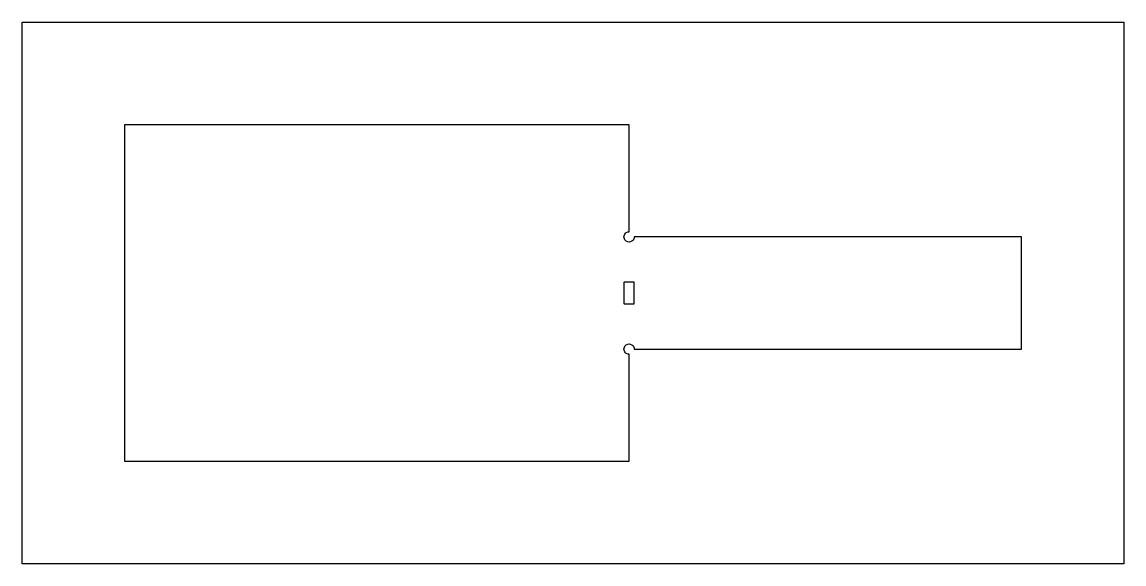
# Model space of a CAD drawing. Header units: metres. Extents: x 222 to 418, y 502 to 598.
import ezdxf

# ---------------------------------------------------------------- set-up
doc = ezdxf.new("R2010")
doc.units = ezdxf.units.M

msp = doc.modelspace()

# ---------------------------------------------------------------- linework, layer by layer
for points in [[(418.31, 501.69), (221.69, 501.69), (221.69, 598.31), (418.31, 598.31), (418.31, 501.69)], [(240, 580), (240, 520), (248.1, 520), (251.9, 520), (329.13, 520), (330, 520), (330, 539.07), (329.81, 539.11), (329.5, 539.23), (329.34, 539.34), (329.23, 539.5), (329.11, 539.81), (329.07, 540), (329.11, 540.19), (329.23, 540.5), (329.34, 540.66), (329.5, 540.77), (329.81, 540.89), (330, 540.93), (330.19, 540.89), (330.5, 540.77), (330.66, 540.66), (330.77, 540.5), (330.89, 540.19), (330.93, 540), (388.1, 540), (391.9, 540), (400, 540), (400, 560), (391.9, 560), (388.1, 560), (330.93, 560), (330.89, 559.81), (330.77, 559.5), (330.66, 559.34), (330.5, 559.23), (330.19, 559.11), (330, 559.07), (329.81, 559.11), (329.5, 559.23), (329.34, 559.34), (329.23, 559.5), (329.11, 559.81), (329.07, 560), (329.11, 560.19), (329.23, 560.5), (329.34, 560.66), (329.5, 560.77), (329.81, 560.89), (330, 560.93), (330, 580), (329.13, 580), (251.9, 580), (248.1, 580), (240, 580)], [(329.13, 551.9), (329.14, 551.94), (329.16, 551.97), (329.2, 551.99), (329.23, 552), (330.77, 552), (330.8, 551.99), (330.84, 551.97), (330.86, 551.94), (330.87, 551.9), (330.87, 548.1), (330.86, 548.06), (330.84, 548.03), (330.8, 548.01), (330.77, 548), (329.23, 548), (329.2, 548.01), (329.16, 548.03), (329.14, 548.06), (329.13, 548.1), (329.13, 551.9)]]:
    msp.add_lwpolyline(points)

doc.saveas('drawing.dxf')
